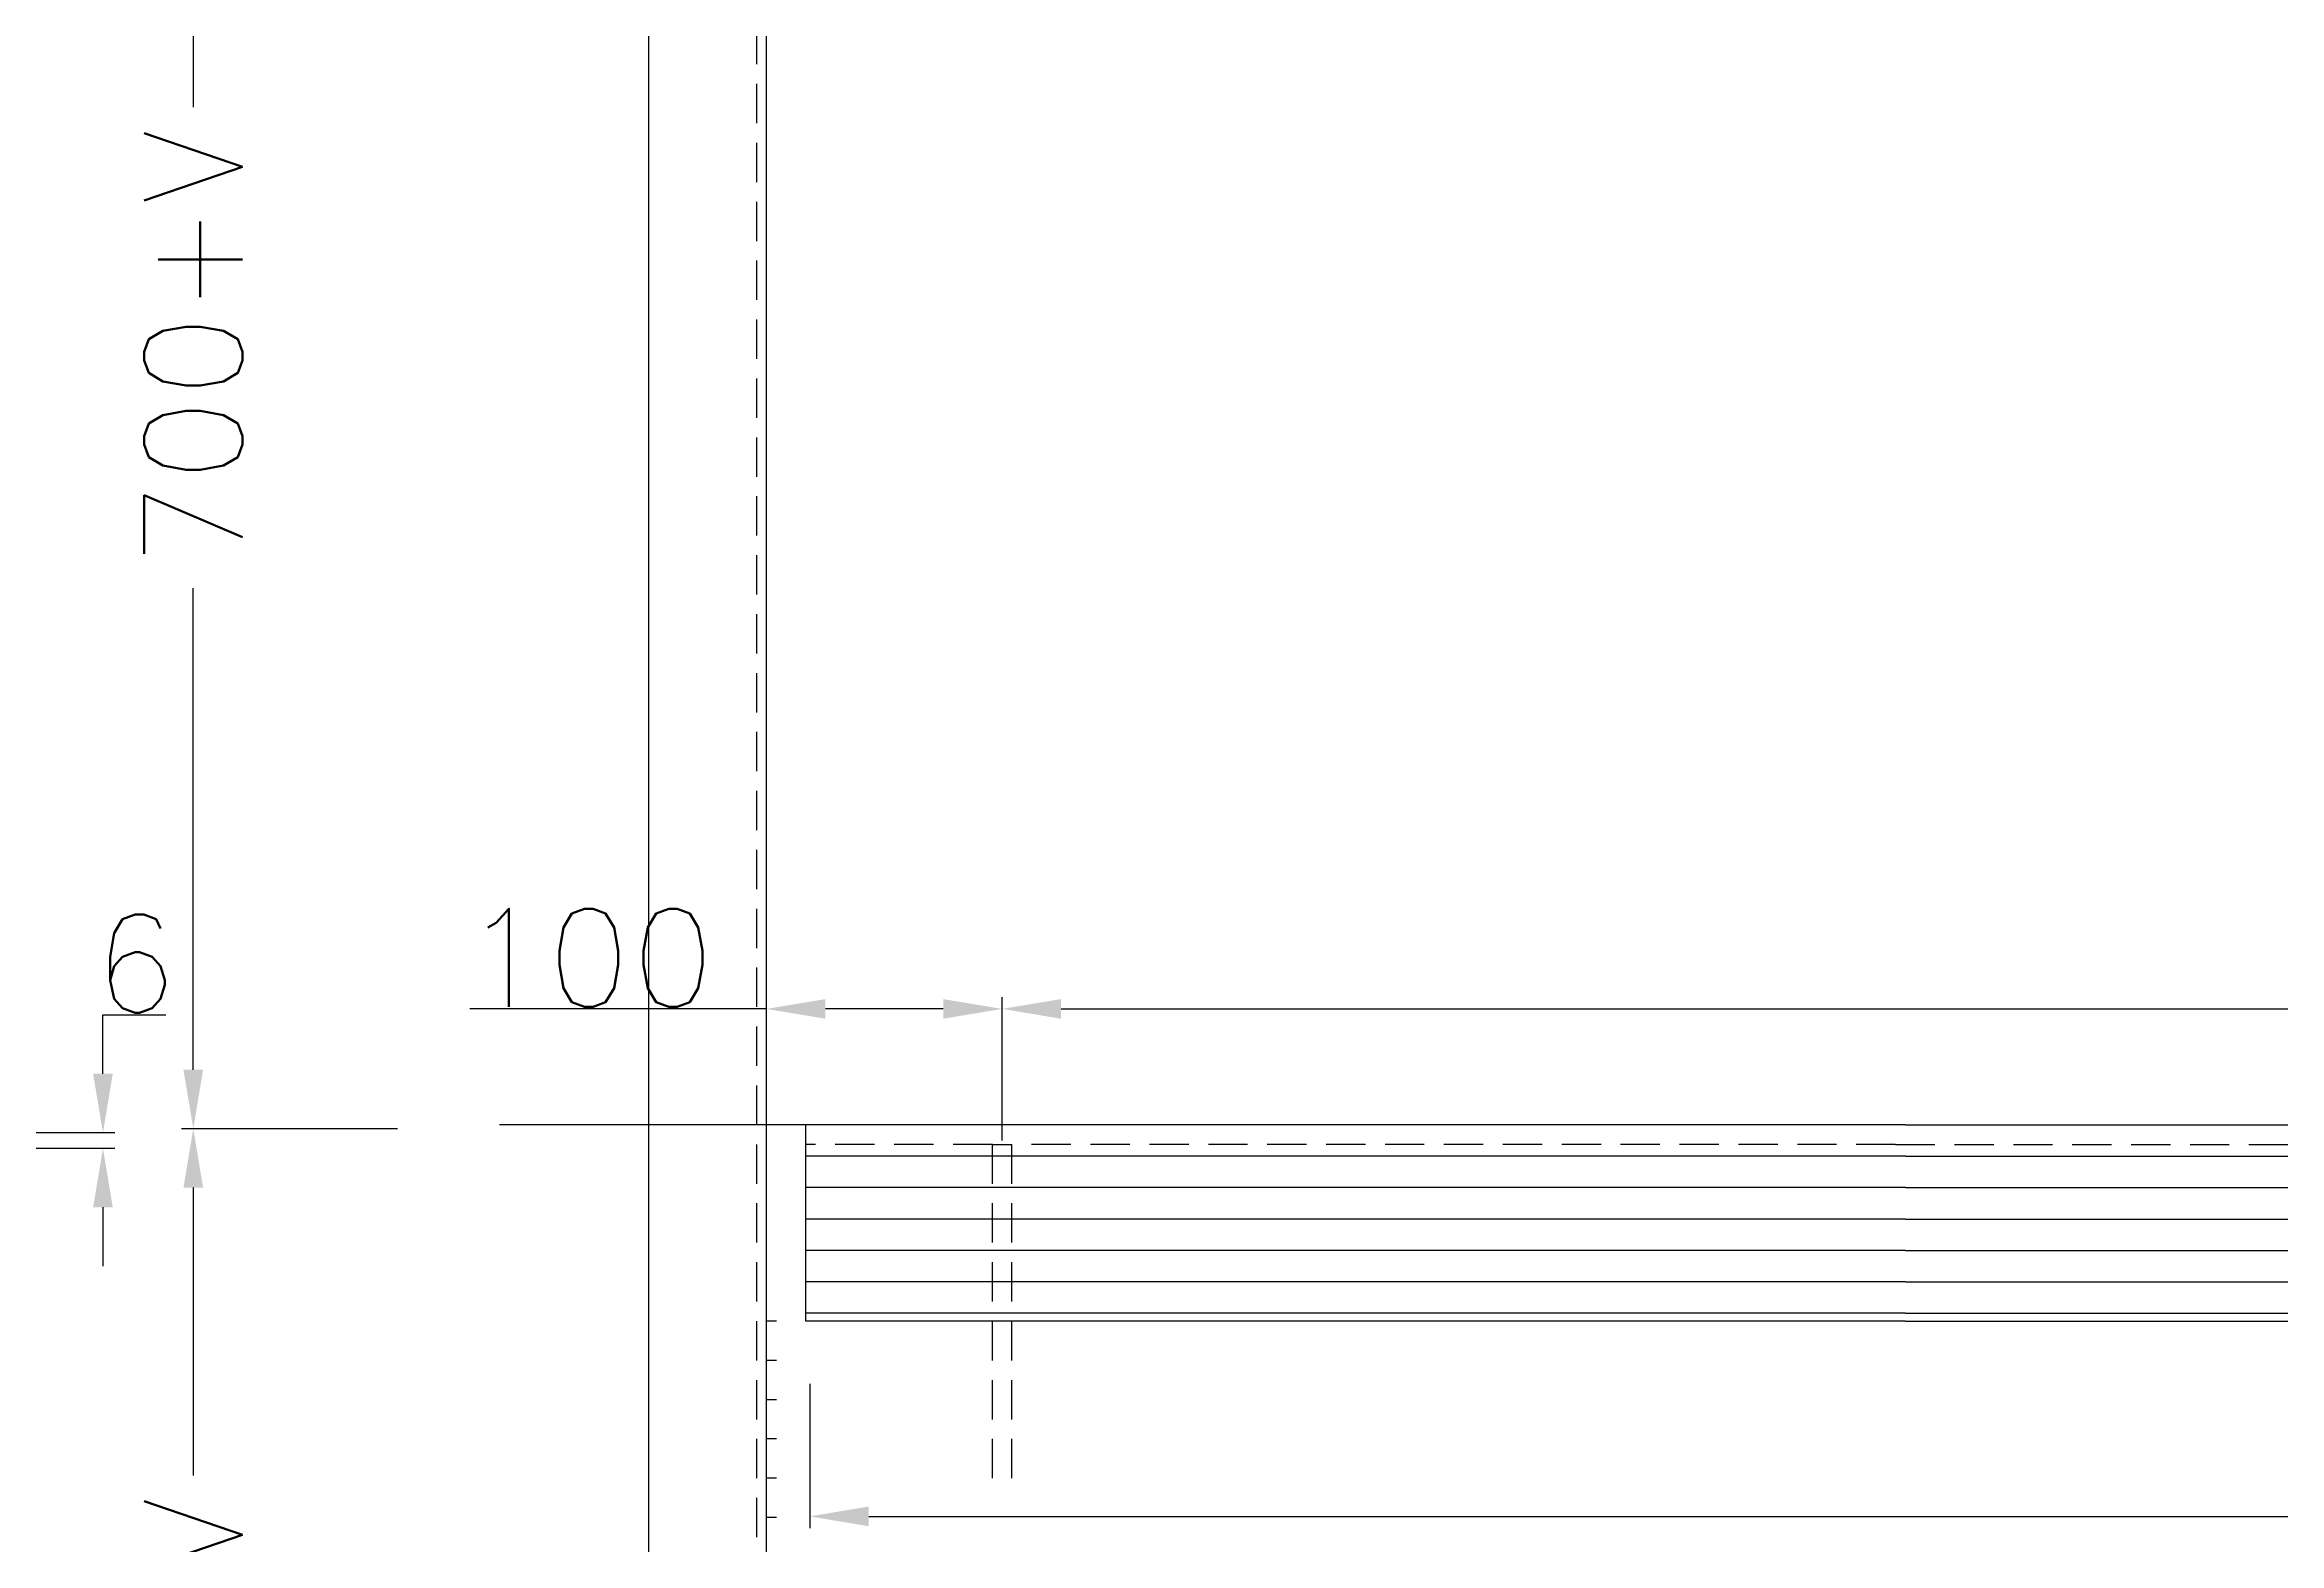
# Model space of a CAD drawing. Header units: metres. Extents: x 444 to 3227, y -3167 to -392.
# Drawn here: x 555 to 612, y -2180.2 to -2142 of the extents above; entities that cross this region are included whole.
import ezdxf

# ---------------------------------------------------------------- set-up
doc = ezdxf.new("R2010")
doc.units = ezdxf.units.M
doc.linetypes.add('DASHEDX2', pattern=[1.5, 1, -0.5])
doc.layers.get('DEFPOINTS').update_dxf_attribs({"linetype": 'CONTINUOUS'})
doc.layers.add('BANGUNAN', color=7, linetype='CONTINUOUS')
doc.layers.add('DIMENSI', color=7, linetype='CONTINUOUS')
doc.styles.get("Standard").update_dxf_attribs({"font": 'Simplex.shx', "height": 2.5})
doc.dimstyles.new('Skala 200', dxfattribs={"dimtxt": 0.2, "dimasz": 1.5, "dimexe": 0.3, "dimexo": 0.1, "dimgap": 0.05, "dimtad": 3, "dimtih": 1, "dimtoh": 1, "dimdec": 0, "dimlfac": 2, "dimzin": 0, "dimdsep": 46, "dimtxsty": 'Standard', "dimcen": -0.2, "dimclrd": 8, "dimclre": 8, "dimclrt": 10, "dimadec": 0, "dimazin": 0, "dimtfac": 1, "dimtdec": 0, "dimtofl": 0, "dimtmove": 0, "dimatfit": 3, "dimfxl": 1, "dimtolj": 1, "dimtzin": 0, "dimarcsym": 0})

# ---------------------------------------------------------------- blocks, each defined once
blk = doc.blocks.new('*D143')
at = {"layer": 'DEFPOINTS', "color": 0}
for p in [(558.828, -2129.838), (564.028, -2129.838), (564.028, -2169.602)]:
    blk.add_point(p, dxfattribs=at)
at = {"layer": 'DIMENSI', "color": 8, "lineweight": -2}
for p, q in [((563.928, -2129.838), (558.528, -2129.838)), ((558.828, -2131.338), (558.828, -2143.599)), ((558.828, -2168.102), (558.828, -2155.842)), ((563.928, -2169.602), (558.528, -2169.602))]:
    blk.add_line(p, q, dxfattribs=at)
at = {"layer": 'DIMENSI', "color": 8}
for points in [[(558.578, -2131.338), (559.078, -2131.338), (558.828, -2129.838)], [(558.578, -2168.102), (559.078, -2168.102), (558.828, -2169.602)]]:
    blk.add_solid(points, dxfattribs=at)
at = {"layer": 'DIMENSI', "color": 10, "insert": (558.828, -2149.72), "char_height": 2.5, "attachment_point": 5, "rotation": 90}
blk.add_mtext('\\A1;700+V', dxfattribs=at)
blk = doc.blocks.new('*D151')
at = {"layer": 'DEFPOINTS', "color": 0}
for p in [(574.528, -2176.002), (872.428, -2176.002), (872.428, -2179.473)]:
    blk.add_point(p, dxfattribs=at)
at = {"layer": 'DIMENSI', "color": 8, "lineweight": -2}
for p, q in [((574.528, -2176.102), (574.528, -2179.773)), ((872.428, -2176.102), (872.428, -2179.773)), ((576.028, -2179.473), (870.928, -2179.473))]:
    blk.add_line(p, q, dxfattribs=at)
at = {"layer": 'DIMENSI', "color": 8}
for points in [[(576.028, -2179.223), (576.028, -2179.723), (574.528, -2179.473)], [(870.928, -2179.223), (870.928, -2179.723), (872.428, -2179.473)]]:
    blk.add_solid(points, dxfattribs=at)
at = {"layer": 'DIMENSI', "color": 10, "insert": (723.428, -2178.173), "char_height": 2.5, "attachment_point": 5}
blk.add_mtext('\\A1;5990', dxfattribs=at)
blk = doc.blocks.new('*D154')
at = {"layer": 'DEFPOINTS', "color": 0}
for p in [(558.828, -2169.602), (564.128, -2169.602), (564.128, -2199.502)]:
    blk.add_point(p, dxfattribs=at)
at = {"layer": 'DIMENSI', "color": 8, "lineweight": -2}
for p, q in [((564.028, -2169.602), (558.528, -2169.602)), ((558.828, -2171.102), (558.828, -2178.431)), ((558.828, -2198.002), (558.828, -2190.674)), ((564.028, -2199.502), (558.528, -2199.502))]:
    blk.add_line(p, q, dxfattribs=at)
at = {"layer": 'DIMENSI', "color": 8}
for points in [[(558.578, -2171.102), (559.078, -2171.102), (558.828, -2169.602)], [(558.578, -2198.002), (559.078, -2198.002), (558.828, -2199.502)]]:
    blk.add_solid(points, dxfattribs=at)
at = {"layer": 'DIMENSI', "color": 10, "insert": (558.828, -2184.552), "char_height": 2.5, "attachment_point": 5, "rotation": 90}
blk.add_mtext('\\A1;650+V', dxfattribs=at)
blk = doc.blocks.new('*D159')
at = {"layer": 'DEFPOINTS', "color": 0}
for p in [(549.328, -2169.702), (556.528, -2169.702), (549.328, -2170.102)]:
    blk.add_point(p, dxfattribs=at)
at = {"layer": 'DIMENSI', "color": 8, "lineweight": -2}
for p, q in [((556.528, -2168.202), (556.528, -2166.702)), ((556.528, -2166.702), (558.125, -2166.702)), ((549.428, -2169.702), (556.828, -2169.702)), ((549.428, -2170.102), (556.828, -2170.102)), ((556.528, -2171.602), (556.528, -2173.102))]:
    blk.add_line(p, q, dxfattribs=at)
at = {"layer": 'DIMENSI', "color": 8}
for points in [[(556.278, -2168.202), (556.778, -2168.202), (556.528, -2169.702)], [(556.278, -2171.602), (556.778, -2171.602), (556.528, -2170.102)]]:
    blk.add_solid(points, dxfattribs=at)
at = {"layer": 'DIMENSI', "color": 10, "insert": (557.351, -2165.402), "char_height": 2.5, "attachment_point": 5}
blk.add_mtext('\\A1;6', dxfattribs=at)
blk = doc.blocks.new('*D160')
at = {"layer": 'DEFPOINTS', "color": 0}
for p in [(573.428, -2166.553), (573.428, -2170.002), (579.428, -2170.002)]:
    blk.add_point(p, dxfattribs=at)
at = {"layer": 'DIMENSI', "color": 8, "lineweight": -2}
for p, q in [((573.428, -2169.902), (573.428, -2166.253)), ((579.428, -2169.902), (579.428, -2166.253)), ((573.428, -2166.553), (565.875, -2166.553)), ((577.928, -2166.553), (574.928, -2166.553))]:
    blk.add_line(p, q, dxfattribs=at)
at = {"layer": 'DIMENSI', "color": 8}
for points in [[(574.928, -2166.303), (574.928, -2166.803), (573.428, -2166.553)], [(577.928, -2166.303), (577.928, -2166.803), (579.428, -2166.553)]]:
    blk.add_solid(points, dxfattribs=at)
at = {"layer": 'DIMENSI', "color": 10, "insert": (568.901, -2165.253), "char_height": 2.5, "attachment_point": 5}
blk.add_mtext('\\A1;100', dxfattribs=at)
blk = doc.blocks.new('*D161')
at = {"layer": 'DEFPOINTS', "color": 0}
for p in [(723.428, -2166.553), (579.428, -2170.002), (723.428, -2170.002)]:
    blk.add_point(p, dxfattribs=at)
at = {"layer": 'DIMENSI', "color": 8, "lineweight": -2}
for p, q in [((579.428, -2169.902), (579.428, -2166.253)), ((723.428, -2169.902), (723.428, -2166.253)), ((580.928, -2166.553), (721.928, -2166.553))]:
    blk.add_line(p, q, dxfattribs=at)
at = {"layer": 'DIMENSI', "color": 8}
for points in [[(580.928, -2166.303), (580.928, -2166.803), (579.428, -2166.553)], [(721.928, -2166.303), (721.928, -2166.803), (723.428, -2166.553)]]:
    blk.add_solid(points, dxfattribs=at)
at = {"layer": 'DIMENSI', "color": 10, "insert": (651.428, -2165.253), "char_height": 2.5, "attachment_point": 5}
blk.add_mtext('\\A1;2880', dxfattribs=at)

msp = doc.modelspace()

# ---------------------------------------------------------------- linework, layer by layer
at = {"layer": 'BANGUNAN', "color": 3}
msp.add_line((570.42763, -2199.50236), (570.42763, -2105.83783), dxfattribs=at)
at = {"layer": 'BANGUNAN', "color": 2, "linetype": 'DASHEDX2'}
for p, q in [((573.17763, -2199.50236), (573.17763, -2106.58783)), ((579.17763, -2170.00236), (574.42763, -2170.00236)), ((579.17763, -2178.50236), (579.17763, -2170.00236)), ((602.17763, -2170.00236), (579.67763, -2170.00236)), ((579.67763, -2178.50236), (579.67763, -2170.00236)), ((602.17763, -2170.00236), (867.17763, -2170.00236)), ((573.17763, -2199.50236), (573.17763, -2174.50236))]:
    msp.add_line(p, q, dxfattribs=at)
at = {"layer": 'BANGUNAN', "color": 2}
for p, q in [((573.42763, -2199.50236), (573.42763, -2106.83783)), ((602.42763, -2169.50236), (566.62763, -2169.50236)), ((574.42763, -2174.50236), (574.42763, -2169.50236)), ((602.42763, -2169.50236), (872.42763, -2169.50236)), ((602.42763, -2170.30236), (574.42763, -2170.30236)), ((602.42763, -2170.30236), (872.42763, -2170.30236)), ((602.42763, -2171.10236), (574.42763, -2171.10236)), ((602.42763, -2171.10236), (872.42763, -2171.10236)), ((602.42763, -2171.90236), (574.42763, -2171.90236)), ((602.42763, -2171.90236), (872.42763, -2171.90236)), ((602.42763, -2172.70236), (574.42763, -2172.70236)), ((602.42763, -2172.70236), (872.42763, -2172.70236)), ((602.42763, -2173.50236), (574.42763, -2173.50236)), ((602.42763, -2173.50236), (872.42763, -2173.50236)), ((602.42763, -2174.30236), (574.42763, -2174.30236)), ((602.42763, -2174.30236), (872.42763, -2174.30236)), ((573.67763, -2174.50236), (573.42763, -2174.50236)), ((602.42763, -2174.50236), (574.42763, -2174.50236)), ((602.42763, -2174.50236), (872.42763, -2174.50236)), ((573.67763, -2175.50236), (573.42763, -2175.50236)), ((573.67763, -2176.50236), (573.42763, -2176.50236)), ((573.67763, -2177.50236), (573.42763, -2177.50236)), ((573.67763, -2178.50236), (573.42763, -2178.50236)), ((573.67763, -2179.50236), (573.42763, -2179.50236))]:
    msp.add_line(p, q, dxfattribs=at)
at = {"layer": 'DIMENSI', "color": 2}
msp.add_line((579.17763, -2170.00236), (579.67763, -2170.00236), dxfattribs=at)

# ---------------------------------------------------------------- dimensions: what is measured, and where the dimension line sits
at = {"layer": 'DIMENSI'}
for p1, p2, distance, text, picture, middle in [((564.02763, -2169.60236), (564.02763, -2129.83783), 5.2, '700+V', '*D143', (558.82763, -2149.72009)), ((564.12763, -2199.50236), (564.12763, -2169.60236), 5.3, '650+V', '*D154', (558.82763, -2184.55236))]:
    dim = msp.add_aligned_dim(p1=p1, p2=p2, distance=distance, text=text, dimstyle='Skala 200', dxfattribs=at)
    dim.commit()
    dim.dimension.update_dxf_attribs({"geometry": picture, "text_midpoint": middle, "text_rotation": 90})
dim = msp.add_aligned_dim(p1=(549.32763, -2170.10236), p2=(549.32763, -2169.70236), distance=-7.2, text='6', dimstyle='Skala 200', dxfattribs=at)
dim.commit()
dim.dimension.update_dxf_attribs({"geometry": '*D159', "text_midpoint": (557.35144, -2165.40236)})
at = {"layer": 'DIMENSI', "color": 2}
for base, p2, text, picture, middle in [((573.42763, -2166.55324), (573.42763, -2170.00236), '100', '*D160', (568.90144, -2165.25324)), ((723.42763, -2166.55324), (723.42763, -2170.00236), '2880', '*D161', (651.42763, -2165.25324))]:
    dim = msp.add_linear_dim(base=base, p1=(579.42763, -2170.00236), p2=p2, text=text, dimstyle='Skala 200', dxfattribs=at)
    dim.commit()
    dim.dimension.update_dxf_attribs({"geometry": picture, "text_midpoint": middle})
at = {"layer": 'DIMENSI'}
dim = msp.add_linear_dim(base=(872.42763, -2179.4735), p1=(574.52763, -2176.00236), p2=(872.42763, -2176.00236), angle=0, text='5990', dimstyle='Skala 200', dxfattribs=at)
dim.commit()
dim.dimension.update_dxf_attribs({"geometry": '*D151', "text_midpoint": (723.42763, -2179.4735), "dimtype": 161})

doc.saveas('drawing.dxf')
